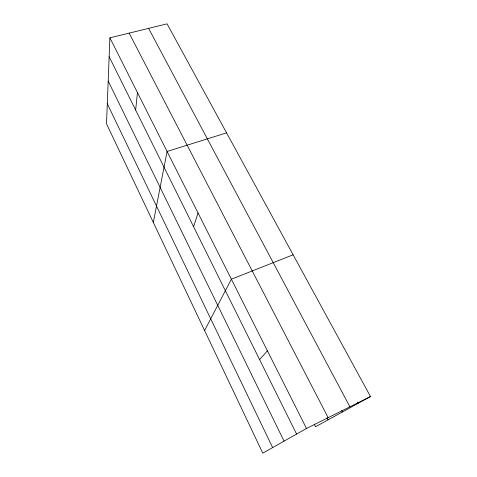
<?xml version="1.0" encoding="UTF-8"?>
<svg xmlns="http://www.w3.org/2000/svg" width="477" height="477" viewBox="0 0 477 477"><rect width="100%" height="100%" fill="white"/><g stroke="black" fill="none" stroke-linecap="round" stroke-linejoin="round"><path stroke-width="0.72" d="M109.889 37.82L106.514 123.781L262.773 453.15L306.502 428.471L370.486 396.548L167.087 23.85L109.889 37.82L306.502 428.471M135.641 110.056L137.459 92.61M153.332 222.473L167.081 151.465L226.575 132.856M193.602 226.742L198.021 212.939M204.597 330.531L231.369 279.194L293.122 254.796M259.595 359.61L267.418 350.81M370.486 396.548L315.536 426.742L314.194 424.107M357.38 402.051L358.09 403.363M148.591 28.37L349.903 406.821M341.681 410.679L342.373 411.997M129.148 33.116L328.158 417.667M326.983 417.924L328.003 419.891M109.144 56.703L296.581 434.07M108.19 81.054L284.053 441.142M107.301 103.753L272.635 447.581"/></g></svg>
